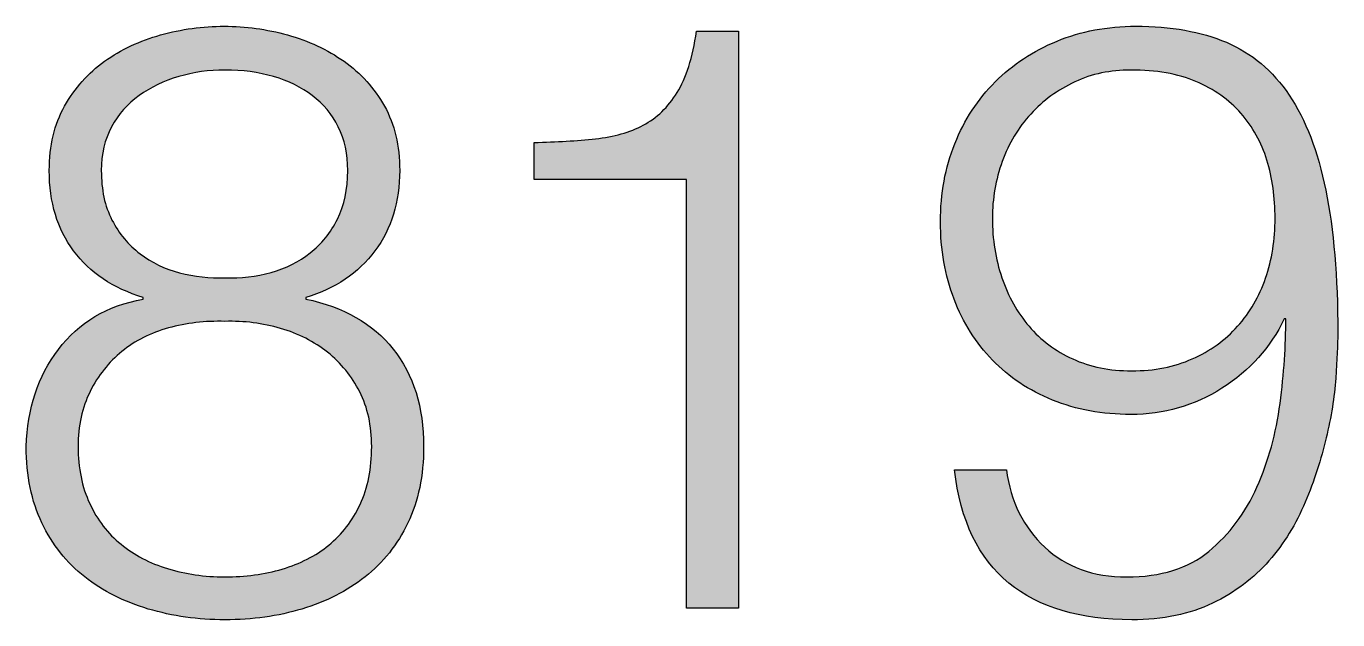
# Paper-space layout 'A4mask' of a CAD drawing. Extents: x 62 to 256, y -11 to 268.
# Drawn here: x 201.247 to 205.704, y 231.554 to 233.572 of the extents above; entities that cross this region are included whole.
import ezdxf
from ezdxf.enums import TextEntityAlignment as Align

# ---------------------------------------------------------------- set-up
doc = ezdxf.new("R2010")
doc.units = 0
doc.layers.get('0').update_dxf_attribs({"linetype": 'CONTINUOUS'})
doc.layers.get('Defpoints').update_dxf_attribs({"linetype": 'CONTINUOUS'})
doc.layers.add('JPP_Mask', color=7, linetype='CONTINUOUS')
doc.styles.add('JPP', font='arial.ttf')

# ---------------------------------------------------------------- blocks, each defined once
blk = doc.blocks.new('A4mask')
at = {"true_color": 0x004a91}
h = blk.add_hatch(color=154, dxfattribs=at)
edge = h.paths.add_edge_path(flags=16)
edge.add_spline(control_points=[(133.9212, 238.484), (133.9718, 238.4981), (134.0159, 238.52), (134.0542, 238.5501), (134.0925, 238.5798), (134.1233, 238.6181), (134.1469, 238.665), (134.1702, 238.7115), (134.1818, 238.7666), (134.1818, 238.8302), (134.1818, 238.8863), (134.1709, 238.9355), (134.1497, 238.9786), (134.1281, 239.0217), (134.0987, 239.0573), (134.0614, 239.085), (134.0238, 239.113), (133.98, 239.1346), (133.9297, 239.1496), (133.8791, 239.1643), (133.8241, 239.1718), (133.7642, 239.1718), (133.7102, 239.1718), (133.6578, 239.1643), (133.6076, 239.1496), (133.5569, 239.1346), (133.5121, 239.113), (133.4728, 239.085), (133.4338, 239.0573), (133.4023, 239.0217), (133.3791, 238.9786), (133.3558, 238.9355), (133.3442, 238.8863), (133.3442, 238.8302), (133.3442, 238.7648), (133.3562, 238.7087), (133.3805, 238.6619), (133.4047, 238.6154), (133.4365, 238.5771), (133.4759, 238.5473), (133.5149, 238.5172), (133.5597, 238.4957), (133.6103, 238.4827), (133.6606, 238.4697), (133.7119, 238.4639), (133.7642, 238.4659), (133.8186, 238.4639), (133.8709, 238.47), (133.9212, 238.484)], knot_values=[0, 0, 0, 0, 1, 1, 1, 2, 2, 2, 3, 3, 3, 4, 4, 4, 5, 5, 5, 6, 6, 6, 7, 7, 7, 8, 8, 8, 9, 9, 9, 10, 10, 10, 11, 11, 11, 12, 12, 12, 13, 13, 13, 14, 14, 14, 15, 15, 15, 16, 16, 16, 16], degree=3, periodic=0)
edge = h.paths.add_edge_path(flags=16)
edge.add_spline(control_points=[(133.9592, 237.4754), (134.0197, 237.4932), (134.0724, 237.5202), (134.1175, 237.5568), (134.1623, 237.5931), (134.1975, 237.6392), (134.2239, 237.6953), (134.2499, 237.7514), (134.2632, 237.8168), (134.2632, 237.8917), (134.2632, 237.9625), (134.2495, 238.0247), (134.2225, 238.0777), (134.1955, 238.1311), (134.1589, 238.1759), (134.1131, 238.2125), (134.0672, 238.2487), (134.0142, 238.2757), (133.9533, 238.2935), (133.8928, 238.3113), (133.8295, 238.3192), (133.7642, 238.3175), (133.6972, 238.3192), (133.6332, 238.3117), (133.5723, 238.2949), (133.5118, 238.2781), (133.4588, 238.2515), (133.414, 238.2152), (133.3692, 238.1786), (133.3333, 238.1335), (133.3062, 238.0791), (133.2792, 238.025), (133.2655, 237.9625), (133.2655, 237.8917), (133.2655, 237.8188), (133.2785, 237.7542), (133.3049, 237.6981), (133.3309, 237.6423), (133.3664, 237.5958), (133.4112, 237.5596), (133.456, 237.523), (133.5087, 237.4956), (133.5696, 237.4768), (133.6301, 237.4583), (133.6951, 237.4487), (133.7642, 237.4487), (133.8333, 237.4487), (133.8983, 237.4576), (133.9592, 237.4754)], knot_values=[0, 0, 0, 0, 1, 1, 1, 2, 2, 2, 3, 3, 3, 4, 4, 4, 5, 5, 5, 6, 6, 6, 7, 7, 7, 8, 8, 8, 9, 9, 9, 10, 10, 10, 11, 11, 11, 12, 12, 12, 13, 13, 13, 14, 14, 14, 15, 15, 15, 16, 16, 16, 16], degree=3, periodic=0)
edge = h.paths.add_edge_path()
edge.add_spline(control_points=[(134.2742, 238.5569), (134.2181, 238.4813), (134.1397, 238.4286), (134.0388, 238.3985), (134.0388, 238.3985), (134.0388, 238.3931), (134.0388, 238.3931), (134.1678, 238.3667), (134.2666, 238.3103), (134.3361, 238.2234), (134.4052, 238.1365), (134.4397, 238.0261), (134.4397, 237.8917), (134.4397, 237.7925), (134.4219, 237.7063), (134.3863, 237.6324), (134.3508, 237.5585), (134.3022, 237.4973), (134.2406, 237.4487), (134.1791, 237.4002), (134.1076, 237.3639), (134.0262, 237.3396), (133.9451, 237.3154), (133.8576, 237.303), (133.7642, 237.303), (133.6729, 237.303), (133.586, 237.3154), (133.5039, 237.3396), (133.4215, 237.3639), (133.3497, 237.4002), (133.2881, 237.4487), (133.2265, 237.4973), (133.1776, 237.5585), (133.1424, 237.6324), (133.1068, 237.7063), (133.0891, 237.7925), (133.0891, 237.8917), (133.0928, 238.0203), (133.1291, 238.1307), (133.1985, 238.2221), (133.2676, 238.3137), (133.3637, 238.3705), (133.4868, 238.3931), (133.4868, 238.3931), (133.4868, 238.3985), (133.4868, 238.3985), (133.3842, 238.4303), (133.3052, 238.483), (133.2501, 238.5569), (133.1951, 238.6308), (133.1674, 238.7217), (133.1674, 238.8302), (133.1674, 238.9143), (133.1848, 238.9872), (133.2194, 239.0487), (133.2539, 239.1103), (133.2994, 239.1612), (133.3551, 239.2013), (133.4112, 239.2416), (133.4749, 239.2714), (133.5457, 239.2912), (133.6168, 239.3107), (133.6886, 239.3206), (133.7615, 239.3206), (133.8343, 239.3206), (133.9061, 239.3107), (133.9773, 239.2912), (134.0481, 239.2714), (134.112, 239.2416), (134.1692, 239.2013), (134.2263, 239.1612), (134.2718, 239.1103), (134.3067, 239.0487), (134.3412, 238.9872), (134.3583, 238.9143), (134.3583, 238.8302), (134.3583, 238.7238), (134.3303, 238.6325), (134.2742, 238.5569)], knot_values=[0, 0, 0, 0, 1, 1, 1, 2, 2, 2, 3, 3, 3, 4, 4, 4, 5, 5, 5, 6, 6, 6, 7, 7, 7, 8, 8, 8, 9, 9, 9, 10, 10, 10, 11, 11, 11, 12, 12, 12, 13, 13, 13, 14, 14, 14, 15, 15, 15, 16, 16, 16, 17, 17, 17, 18, 18, 18, 19, 19, 19, 20, 20, 20, 21, 21, 21, 22, 22, 22, 23, 23, 23, 24, 24, 24, 25, 25, 25, 26, 26, 26, 26], degree=3, periodic=0)
h = blk.add_hatch(color=154, dxfattribs=at)
edge = h.paths.add_edge_path()
edge.add_spline(control_points=[(135.5099, 238.3229), (135.5099, 238.8132), (135.5099, 239.3035), (135.5099, 239.3035), (135.5099, 239.3035), (135.4741, 239.3035), (135.4384, 239.3035)], knot_values=[3.5, 3.5, 3.5, 3.5, 4, 4, 4, 4.5, 4.5, 4.5, 4.5], degree=3, periodic=0)
edge.add_spline(control_points=[(135.4384, 239.3035), (135.4027, 239.3035), (135.3669, 239.3035), (135.3669, 239.3035), (135.3539, 239.2139), (135.332, 239.1445), (135.3013, 239.0949), (135.2705, 239.0453), (135.2322, 239.0084), (135.1863, 238.9844)], knot_values=[1, 1, 1, 1, 1.5, 1.5, 1.5, 2.5, 2.5, 2.5, 3.5, 3.5, 3.5, 3.5], degree=3, periodic=0)
edge.add_spline(control_points=[(135.1863, 238.9844), (135.1405, 238.9598), (135.0865, 238.9444), (135.0239, 238.9379)], knot_values=[0, 0, 0, 0, 1, 1, 1, 1], degree=3, periodic=0)
edge.add_spline(control_points=[(135.0239, 238.9379), (134.9613, 238.9314), (134.8915, 238.9273), (134.8152, 238.9252)], knot_values=[9, 9, 9, 9, 10, 10, 10, 10], degree=3, periodic=0)
edge.add_spline(control_points=[(134.8152, 238.9252), (134.8152, 238.9252), (134.8152, 238.7994), (134.8152, 238.7994), (134.8152, 238.7994), (134.9448, 238.7994), (135.0743, 238.7994)], knot_values=[7.5, 7.5, 7.5, 7.5, 8.5, 8.5, 8.5, 9, 9, 9, 9], degree=3, periodic=0)
edge.add_spline(control_points=[(135.0743, 238.7994), (135.2039, 238.7994), (135.3334, 238.7994), (135.3334, 238.7994), (135.3334, 238.7994), (135.3334, 238.4351), (135.3334, 238.0709)], knot_values=[6.5, 6.5, 6.5, 6.5, 7, 7, 7, 7.5, 7.5, 7.5, 7.5], degree=3, periodic=0)
edge.add_spline(control_points=[(135.3334, 238.0709), (135.3334, 237.7066), (135.3334, 237.3424), (135.3334, 237.3424), (135.3334, 237.3424), (135.3775, 237.3424), (135.4216, 237.3424)], knot_values=[5.5, 5.5, 5.5, 5.5, 6, 6, 6, 6.5, 6.5, 6.5, 6.5], degree=3, periodic=0)
edge.add_spline(control_points=[(135.4216, 237.3424), (135.4658, 237.3424), (135.5099, 237.3424), (135.5099, 237.3424), (135.5099, 237.3424), (135.5099, 237.8327), (135.5099, 238.3229)], knot_values=[4.5, 4.5, 4.5, 4.5, 5, 5, 5, 5.5, 5.5, 5.5, 5.5], degree=3, periodic=0)
h = blk.add_hatch(color=154, dxfattribs=at)
edge = h.paths.add_edge_path()
edge.add_spline(control_points=[(137.5466, 238.2781), (137.5466, 238.4686), (137.5329, 238.6304), (137.5059, 238.7628)], knot_values=[19, 19, 19, 19, 20, 20, 20, 20], degree=3, periodic=0)
edge.add_spline(control_points=[(137.5059, 238.7628), (137.4789, 238.8955), (137.4375, 239.0032), (137.3814, 239.0867)], knot_values=[18, 18, 18, 18, 19, 19, 19, 19], degree=3, periodic=0)
edge.add_spline(control_points=[(137.3814, 239.0867), (137.3253, 239.1695), (137.2542, 239.2293), (137.1683, 239.2659)], knot_values=[17, 17, 17, 17, 18, 18, 18, 18], degree=3, periodic=0)
edge.add_spline(control_points=[(137.1683, 239.2659), (137.0825, 239.3022), (136.9796, 239.3206), (136.8602, 239.3206)], knot_values=[16, 16, 16, 16, 17, 17, 17, 17], degree=3, periodic=0)
edge.add_spline(control_points=[(136.8602, 239.3206), (136.7631, 239.3206), (136.6738, 239.3035), (136.5927, 239.27)], knot_values=[15, 15, 15, 15, 16, 16, 16, 16], degree=3, periodic=0)
edge.add_spline(control_points=[(136.5927, 239.27), (136.5113, 239.2365), (136.4412, 239.1903), (136.3824, 239.1315), (136.3236, 239.0727), (136.2777, 239.0025), (136.2452, 238.9211)], knot_values=[13, 13, 13, 13, 14, 14, 14, 15, 15, 15, 15], degree=3, periodic=0)
edge.add_spline(control_points=[(136.2452, 238.9211), (136.2124, 238.8401), (136.1963, 238.7518), (136.1963, 238.6564)], knot_values=[12, 12, 12, 12, 13, 13, 13, 13], degree=3, periodic=0)
edge.add_spline(control_points=[(136.1963, 238.6564), (136.1963, 238.5613), (136.2117, 238.4734), (136.2425, 238.3931), (136.2733, 238.3127), (136.3167, 238.2436), (136.3728, 238.1858)], knot_values=[10, 10, 10, 10, 11, 11, 11, 12, 12, 12, 12], degree=3, periodic=0)
edge.add_spline(control_points=[(136.3728, 238.1858), (136.4286, 238.1277), (136.497, 238.0825), (136.5773, 238.0497)], knot_values=[9, 9, 9, 9, 10, 10, 10, 10], degree=3, periodic=0)
edge.add_spline(control_points=[(136.5773, 238.0497), (136.6574, 238.0172), (136.7463, 238.0008), (136.8434, 238.0008)], knot_values=[8, 8, 8, 8, 9, 9, 9, 9], degree=3, periodic=0)
edge.add_spline(control_points=[(136.8434, 238.0008), (136.9556, 238.0008), (137.0586, 238.0305), (137.153, 238.0904), (137.2474, 238.1502), (137.3178, 238.2286), (137.3647, 238.3257)], knot_values=[6, 6, 6, 6, 7, 7, 7, 8, 8, 8, 8], degree=3, periodic=0)
edge.add_spline(control_points=[(137.3701, 238.3257), (137.3701, 238.2361), (137.3636, 238.1403), (137.3506, 238.0387)], knot_values=[4, 4, 4, 4, 5, 5, 5, 5], degree=3, periodic=0)
edge.add_spline(control_points=[(137.3506, 238.0387), (137.3373, 237.9368), (137.3113, 237.8421), (137.272, 237.7542)], knot_values=[3, 3, 3, 3, 4, 4, 4, 4], degree=3, periodic=0)
edge.add_spline(control_points=[(137.272, 237.7542), (137.233, 237.6663), (137.1783, 237.5934), (137.1082, 237.5356), (137.038, 237.4778), (136.945, 237.4487), (136.8294, 237.4487)], knot_values=[1, 1, 1, 1, 2, 2, 2, 3, 3, 3, 3], degree=3, periodic=0)
edge.add_spline(control_points=[(136.8294, 237.4487), (136.7155, 237.4487), (136.6225, 237.4826), (136.5507, 237.5496)], knot_values=[0, 0, 0, 0, 1, 1, 1, 1], degree=3, periodic=0)
edge.add_spline(control_points=[(136.5507, 237.5496), (136.4788, 237.617), (136.4354, 237.7046), (136.4203, 237.813)], knot_values=[29, 29, 29, 29, 30, 30, 30, 30], degree=3, periodic=0)
edge.add_spline(control_points=[(136.4203, 237.813), (136.4203, 237.813), (136.2439, 237.813), (136.2439, 237.813), (136.2644, 237.6392), (136.3259, 237.511), (136.4286, 237.4279)], knot_values=[27, 27, 27, 27, 28, 28, 28, 29, 29, 29, 29], degree=3, periodic=0)
edge.add_spline(control_points=[(136.4286, 237.4279), (136.5315, 237.3448), (136.6707, 237.303), (136.8462, 237.303)], knot_values=[26, 26, 26, 26, 27, 27, 27, 27], degree=3, periodic=0)
edge.add_spline(control_points=[(136.8462, 237.303), (136.9525, 237.303), (137.0442, 237.3219), (137.1208, 237.3591), (137.1974, 237.3964), (137.2614, 237.4446), (137.3127, 237.5035), (137.364, 237.5623), (137.405, 237.6286), (137.4358, 237.7025)], knot_values=[23, 23, 23, 23, 24, 24, 24, 25, 25, 25, 26, 26, 26, 26], degree=3, periodic=0)
edge.add_spline(control_points=[(137.4358, 237.7025), (137.4669, 237.7761), (137.4905, 237.8489), (137.5073, 237.9211)], knot_values=[22, 22, 22, 22, 23, 23, 23, 23], degree=3, periodic=0)
edge.add_spline(control_points=[(137.5073, 237.9211), (137.5244, 237.9929), (137.535, 238.0606), (137.5398, 238.1242)], knot_values=[21, 21, 21, 21, 22, 22, 22, 22], degree=3, periodic=0)
edge.add_spline(control_points=[(137.5398, 238.1242), (137.5442, 238.1875), (137.5466, 238.2388), (137.5466, 238.2781)], knot_values=[20, 20, 20, 20, 21, 21, 21, 21], degree=3, periodic=0)
edge = h.paths.add_edge_path(flags=16)
edge.add_spline(control_points=[(137.3335, 238.6677), (137.3335, 238.5949), (137.3229, 238.5271), (137.3014, 238.4645), (137.2798, 238.402), (137.2484, 238.3472), (137.2063, 238.3007)], knot_values=[1, 1, 1, 1, 2, 2, 2, 3, 3, 3, 3], degree=3, periodic=0)
edge.add_spline(control_points=[(137.2063, 238.3007), (137.1642, 238.2539), (137.1129, 238.2169), (137.0521, 238.1899)], knot_values=[0, 0, 0, 0, 1, 1, 1, 1], degree=3, periodic=0)
edge.add_spline(control_points=[(137.0521, 238.1899), (136.9915, 238.1629), (136.9228, 238.1492), (136.8462, 238.1492)], knot_values=[15, 15, 15, 15, 16, 16, 16, 16], degree=3, periodic=0)
edge.add_spline(control_points=[(136.8462, 238.1492), (136.7716, 238.1492), (136.7046, 238.1629), (136.6457, 238.1899), (136.5869, 238.2169), (136.5377, 238.2539), (136.4973, 238.3007)], knot_values=[13, 13, 13, 13, 14, 14, 14, 15, 15, 15, 15], degree=3, periodic=0)
edge.add_spline(control_points=[(136.4973, 238.3007), (136.4573, 238.3472), (136.4265, 238.4023), (136.405, 238.4659), (136.3834, 238.5295), (136.3728, 238.5966), (136.3728, 238.6677)], knot_values=[11, 11, 11, 11, 12, 12, 12, 13, 13, 13, 13], degree=3, periodic=0)
edge.add_spline(control_points=[(136.3728, 238.6677), (136.3728, 238.7347), (136.3837, 238.7994), (136.4063, 238.8609)], knot_values=[10, 10, 10, 10, 11, 11, 11, 11], degree=3, periodic=0)
edge.add_spline(control_points=[(136.4063, 238.8609), (136.4286, 238.9225), (136.461, 238.9762), (136.5031, 239.022)], knot_values=[9, 9, 9, 9, 10, 10, 10, 10], degree=3, periodic=0)
edge.add_spline(control_points=[(136.5031, 239.022), (136.5448, 239.0679), (136.5948, 239.1041), (136.6529, 239.1315)], knot_values=[8, 8, 8, 8, 9, 9, 9, 9], degree=3, periodic=0)
edge.add_spline(control_points=[(136.6529, 239.1315), (136.7107, 239.1585), (136.7743, 239.1718), (136.8434, 239.1718)], knot_values=[7, 7, 7, 7, 8, 8, 8, 8], degree=3, periodic=0)
edge.add_spline(control_points=[(136.8434, 239.1718), (136.9293, 239.1718), (137.0031, 239.1588), (137.0647, 239.1329)], knot_values=[6, 6, 6, 6, 7, 7, 7, 7], degree=3, periodic=0)
edge.add_spline(control_points=[(137.0647, 239.1329), (137.1263, 239.1065), (137.1772, 239.0706), (137.2176, 239.0248)], knot_values=[5, 5, 5, 5, 6, 6, 6, 6], degree=3, periodic=0)
edge.add_spline(control_points=[(137.2176, 239.0248), (137.2576, 238.9789), (137.287, 238.9259), (137.3058, 238.8651)], knot_values=[4, 4, 4, 4, 5, 5, 5, 5], degree=3, periodic=0)
edge.add_spline(control_points=[(137.3058, 238.8651), (137.3243, 238.8045), (137.3335, 238.7385), (137.3335, 238.6677)], knot_values=[3, 3, 3, 3, 4, 4, 4, 4], degree=3, periodic=0)
at = {"layer": 'Defpoints', "color": 154, "true_color": 0x004a91}
for points in [[(133.3551, 239.2013), (133.4112, 239.2416), (133.4749, 239.2714), (133.5457, 239.2912)], [(133.9773, 239.2912), (134.0481, 239.2714), (134.112, 239.2416), (134.1692, 239.2013)], [(135.3669, 239.3035), (135.3669, 239.3035), (135.5099, 239.3035), (135.5099, 239.3035)], [(135.5099, 239.3035), (135.5099, 239.3035), (135.5099, 237.3424), (135.5099, 237.3424)], [(137.1683, 239.2659), (137.2542, 239.2293), (137.3253, 239.1695), (137.3814, 239.0867)], [(134.1692, 239.2013), (134.2263, 239.1612), (134.2718, 239.1103), (134.3067, 239.0487)], [(133.6076, 239.1496), (133.5569, 239.1346), (133.5121, 239.113), (133.4728, 239.085)], [(134.0614, 239.085), (134.0238, 239.113), (133.98, 239.1346), (133.9297, 239.1496)], [(136.6529, 239.1315), (136.5948, 239.1041), (136.5448, 239.0679), (136.5031, 239.022)], [(137.2176, 239.0248), (137.1772, 239.0706), (137.1263, 239.1065), (137.0647, 239.1329)], [(134.1497, 238.9786), (134.1281, 239.0217), (134.0987, 239.0573), (134.0614, 239.085)], [(137.3814, 239.0867), (137.4375, 239.0032), (137.4789, 238.8955), (137.5059, 238.7628)], [(136.5031, 239.022), (136.461, 238.9762), (136.4286, 238.9225), (136.4063, 238.8609)], [(137.3058, 238.8651), (137.287, 238.9259), (137.2576, 238.9789), (137.2176, 239.0248)], [(135.0239, 238.9379), (135.0865, 238.9444), (135.1405, 238.9598), (135.1863, 238.9844)], [(134.8152, 238.9252), (134.8915, 238.9273), (134.9613, 238.9314), (135.0239, 238.9379)], [(134.8152, 238.7994), (134.8152, 238.7994), (134.8152, 238.9252), (134.8152, 238.9252)], [(135.3334, 238.7994), (135.3334, 238.7994), (134.8152, 238.7994), (134.8152, 238.7994)], [(135.3334, 237.3424), (135.3334, 237.3424), (135.3334, 238.7994), (135.3334, 238.7994)], [(133.3805, 238.6619), (133.4047, 238.6154), (133.4365, 238.5771), (133.4759, 238.5473)], [(134.0542, 238.5501), (134.0925, 238.5798), (134.1233, 238.6181), (134.1469, 238.665)], [(133.4759, 238.5473), (133.5149, 238.5172), (133.5597, 238.4957), (133.6103, 238.4827)], [(133.9212, 238.484), (133.9718, 238.4981), (134.0159, 238.52), (134.0542, 238.5501)], [(134.2742, 238.5569), (134.2181, 238.4813), (134.1397, 238.4286), (134.0388, 238.3985)], [(133.6103, 238.4827), (133.6606, 238.4697), (133.7119, 238.4639), (133.7642, 238.4659)], [(133.7642, 238.4659), (133.8186, 238.4639), (133.8709, 238.47), (133.9212, 238.484)], [(133.1985, 238.2221), (133.2676, 238.3137), (133.3637, 238.3705), (133.4868, 238.3931)], [(133.4868, 238.3931), (133.4868, 238.3931), (133.4868, 238.3985), (133.4868, 238.3985)], [(134.0388, 238.3985), (134.0388, 238.3985), (134.0388, 238.3931), (134.0388, 238.3931)], [(134.0388, 238.3931), (134.1678, 238.3667), (134.2666, 238.3103), (134.3361, 238.2234)], [(133.7642, 238.3175), (133.6972, 238.3192), (133.6332, 238.3117), (133.5723, 238.2949)], [(133.9533, 238.2935), (133.8928, 238.3113), (133.8295, 238.3192), (133.7642, 238.3175)], [(137.3506, 238.0387), (137.3636, 238.1403), (137.3701, 238.2361), (137.3701, 238.3257)], [(137.3701, 238.3257), (137.3701, 238.3257), (137.3647, 238.3257), (137.3647, 238.3257)], [(133.5723, 238.2949), (133.5118, 238.2781), (133.4588, 238.2515), (133.414, 238.2152)], [(134.1131, 238.2125), (134.0672, 238.2487), (134.0142, 238.2757), (133.9533, 238.2935)], [(137.0521, 238.1899), (137.1129, 238.2169), (137.1642, 238.2539), (137.2063, 238.3007)], [(133.0891, 237.8917), (133.0928, 238.0203), (133.1291, 238.1307), (133.1985, 238.2221)], [(133.414, 238.2152), (133.3692, 238.1786), (133.3333, 238.1335), (133.3062, 238.0791)], [(134.2225, 238.0777), (134.1955, 238.1311), (134.1589, 238.1759), (134.1131, 238.2125)], [(136.5773, 238.0497), (136.497, 238.0825), (136.4286, 238.1277), (136.3728, 238.1858)], [(137.5398, 238.1242), (137.535, 238.0606), (137.5244, 237.9929), (137.5073, 237.9211)], [(137.272, 237.7542), (137.3113, 237.8421), (137.3373, 237.9368), (137.3506, 238.0387)], [(137.5073, 237.9211), (137.4905, 237.8489), (137.4669, 237.7761), (137.4358, 237.7025)], [(133.1424, 237.6324), (133.1068, 237.7063), (133.0891, 237.7925), (133.0891, 237.8917)], [(136.4286, 237.4279), (136.3259, 237.511), (136.2644, 237.6392), (136.2439, 237.813)], [(136.2439, 237.813), (136.2439, 237.813), (136.4203, 237.813), (136.4203, 237.813)], [(136.4203, 237.813), (136.4354, 237.7046), (136.4788, 237.617), (136.5507, 237.5496)], [(133.3049, 237.6981), (133.3309, 237.6423), (133.3664, 237.5958), (133.4112, 237.5596)], [(134.1175, 237.5568), (134.1623, 237.5931), (134.1975, 237.6392), (134.2239, 237.6953)], [(133.4112, 237.5596), (133.456, 237.523), (133.5087, 237.4956), (133.5696, 237.4768)], [(133.9592, 237.4754), (134.0197, 237.4932), (134.0724, 237.5202), (134.1175, 237.5568)], [(135.5099, 237.3424), (135.5099, 237.3424), (135.3334, 237.3424), (135.3334, 237.3424)]]:
    blk.add_open_spline(points, degree=3, dxfattribs=at)
for points, knots in [([(133.5457, 239.2912), (133.6168, 239.3107), (133.6886, 239.3206), (133.7615, 239.3206), (133.8343, 239.3206), (133.9061, 239.3107), (133.9773, 239.2912)], [20, 20, 20, 20, 21, 21, 21, 22, 22, 22, 22]), ([(135.1863, 238.9844), (135.2322, 239.0084), (135.2705, 239.0453), (135.3013, 239.0949), (135.332, 239.1445), (135.3539, 239.2139), (135.3669, 239.3035)], [1, 1, 1, 1, 2, 2, 2, 3, 3, 3, 3]), ([(136.5927, 239.27), (136.6738, 239.3035), (136.7631, 239.3206), (136.8602, 239.3206), (136.9796, 239.3206), (137.0825, 239.3022), (137.1683, 239.2659)], [15, 15, 15, 15, 16, 16, 16, 17, 17, 17, 17]), ([(136.2452, 238.9211), (136.2777, 239.0025), (136.3236, 239.0727), (136.3824, 239.1315), (136.4412, 239.1903), (136.5113, 239.2365), (136.5927, 239.27)], [13, 13, 13, 13, 14, 14, 14, 15, 15, 15, 15]), ([(133.4868, 238.3985), (133.3842, 238.4303), (133.3052, 238.483), (133.2501, 238.5569), (133.1951, 238.6308), (133.1674, 238.7217), (133.1674, 238.8302), (133.1674, 238.9143), (133.1848, 238.9872), (133.2194, 239.0487), (133.2539, 239.1103), (133.2994, 239.1612), (133.3551, 239.2013)], [15, 15, 15, 15, 16, 16, 16, 17, 17, 17, 18, 18, 18, 19, 19, 19, 19]), ([(133.9297, 239.1496), (133.8791, 239.1643), (133.8241, 239.1718), (133.7642, 239.1718), (133.7102, 239.1718), (133.6578, 239.1643), (133.6076, 239.1496)], [6, 6, 6, 6, 7, 7, 7, 8, 8, 8, 8]), ([(137.0647, 239.1329), (137.0031, 239.1588), (136.9293, 239.1718), (136.8434, 239.1718), (136.7743, 239.1718), (136.7107, 239.1585), (136.6529, 239.1315)], [6, 6, 6, 6, 7, 7, 7, 8, 8, 8, 8]), ([(133.4728, 239.085), (133.4338, 239.0573), (133.4023, 239.0217), (133.3791, 238.9786), (133.3558, 238.9355), (133.3442, 238.8863), (133.3442, 238.8302), (133.3442, 238.7648), (133.3562, 238.7087), (133.3805, 238.6619)], [9, 9, 9, 9, 10, 10, 10, 11, 11, 11, 12, 12, 12, 12]), ([(134.3067, 239.0487), (134.3412, 238.9872), (134.3583, 238.9143), (134.3583, 238.8302), (134.3583, 238.7238), (134.3303, 238.6325), (134.2742, 238.5569)], [24, 24, 24, 24, 25, 25, 25, 26, 26, 26, 26]), ([(134.1469, 238.665), (134.1702, 238.7115), (134.1818, 238.7666), (134.1818, 238.8302), (134.1818, 238.8863), (134.1709, 238.9355), (134.1497, 238.9786)], [2, 2, 2, 2, 3, 3, 3, 4, 4, 4, 4]), ([(136.3728, 238.1858), (136.3167, 238.2436), (136.2733, 238.3127), (136.2425, 238.3931), (136.2117, 238.4734), (136.1963, 238.5613), (136.1963, 238.6564), (136.1963, 238.7518), (136.2124, 238.8401), (136.2452, 238.9211)], [10, 10, 10, 10, 11, 11, 11, 12, 12, 12, 13, 13, 13, 13]), ([(136.4063, 238.8609), (136.3837, 238.7994), (136.3728, 238.7347), (136.3728, 238.6677), (136.3728, 238.5966), (136.3834, 238.5295), (136.405, 238.4659), (136.4265, 238.4023), (136.4573, 238.3472), (136.4973, 238.3007)], [10, 10, 10, 10, 11, 11, 11, 12, 12, 12, 13, 13, 13, 13]), ([(137.2063, 238.3007), (137.2484, 238.3472), (137.2798, 238.402), (137.3014, 238.4645), (137.3229, 238.5271), (137.3335, 238.5949), (137.3335, 238.6677), (137.3335, 238.7385), (137.3243, 238.8045), (137.3058, 238.8651)], [1, 1, 1, 1, 2, 2, 2, 3, 3, 3, 4, 4, 4, 4]), ([(137.5059, 238.7628), (137.5329, 238.6304), (137.5466, 238.4686), (137.5466, 238.2781), (137.5466, 238.2388), (137.5442, 238.1875), (137.5398, 238.1242)], [19, 19, 19, 19, 20, 20, 20, 21, 21, 21, 21]), ([(137.3647, 238.3257), (137.3178, 238.2286), (137.2474, 238.1502), (137.153, 238.0904), (137.0586, 238.0305), (136.9556, 238.0008), (136.8434, 238.0008), (136.7463, 238.0008), (136.6574, 238.0172), (136.5773, 238.0497)], [6, 6, 6, 6, 7, 7, 7, 8, 8, 8, 9, 9, 9, 9]), ([(136.4973, 238.3007), (136.5377, 238.2539), (136.5869, 238.2169), (136.6457, 238.1899), (136.7046, 238.1629), (136.7716, 238.1492), (136.8462, 238.1492), (136.9228, 238.1492), (136.9915, 238.1629), (137.0521, 238.1899)], [13, 13, 13, 13, 14, 14, 14, 15, 15, 15, 16, 16, 16, 16]), ([(134.3361, 238.2234), (134.4052, 238.1365), (134.4397, 238.0261), (134.4397, 237.8917), (134.4397, 237.7925), (134.4219, 237.7063), (134.3863, 237.6324), (134.3508, 237.5585), (134.3022, 237.4973), (134.2406, 237.4487), (134.1791, 237.4002), (134.1076, 237.3639), (134.0262, 237.3396)], [3, 3, 3, 3, 4, 4, 4, 5, 5, 5, 6, 6, 6, 7, 7, 7, 7]), ([(133.3062, 238.0791), (133.2792, 238.025), (133.2655, 237.9625), (133.2655, 237.8917), (133.2655, 237.8188), (133.2785, 237.7542), (133.3049, 237.6981)], [10, 10, 10, 10, 11, 11, 11, 12, 12, 12, 12]), ([(134.2239, 237.6953), (134.2499, 237.7514), (134.2632, 237.8168), (134.2632, 237.8917), (134.2632, 237.9625), (134.2495, 238.0247), (134.2225, 238.0777)], [2, 2, 2, 2, 3, 3, 3, 4, 4, 4, 4]), ([(136.5507, 237.5496), (136.6225, 237.4826), (136.7155, 237.4487), (136.8294, 237.4487), (136.945, 237.4487), (137.038, 237.4778), (137.1082, 237.5356), (137.1783, 237.5934), (137.233, 237.6663), (137.272, 237.7542)], [0, 0, 0, 0, 1, 1, 1, 2, 2, 2, 3, 3, 3, 3]), ([(137.4358, 237.7025), (137.405, 237.6286), (137.364, 237.5623), (137.3127, 237.5035), (137.2614, 237.4446), (137.1974, 237.3964), (137.1208, 237.3591), (137.0442, 237.3219), (136.9525, 237.303), (136.8462, 237.303), (136.6707, 237.303), (136.5315, 237.3448), (136.4286, 237.4279)], [23, 23, 23, 23, 24, 24, 24, 25, 25, 25, 26, 26, 26, 27, 27, 27, 27]), ([(133.5039, 237.3396), (133.4215, 237.3639), (133.3497, 237.4002), (133.2881, 237.4487), (133.2265, 237.4973), (133.1776, 237.5585), (133.1424, 237.6324)], [9, 9, 9, 9, 10, 10, 10, 11, 11, 11, 11]), ([(133.5696, 237.4768), (133.6301, 237.4583), (133.6951, 237.4487), (133.7642, 237.4487), (133.8333, 237.4487), (133.8983, 237.4576), (133.9592, 237.4754)], [14, 14, 14, 14, 15, 15, 15, 16, 16, 16, 16]), ([(134.0262, 237.3396), (133.9451, 237.3154), (133.8576, 237.303), (133.7642, 237.303), (133.6729, 237.303), (133.586, 237.3154), (133.5039, 237.3396)], [7, 7, 7, 7, 8, 8, 8, 9, 9, 9, 9])]:
    blk.add_open_spline(points, degree=3, knots=knots, dxfattribs=at)
at = {"color": 7, "style": 'JPP'}
for tag, p in [('Client', (16.17, 271.1)), ('Project1', (16.17, 262.4196)), ('Project2', (16.17, 256.9196)), ('Title1', (16.17, 246.6494))]:
    blk.add_attdef(tag, text='', height=2.2, dxfattribs=at).set_placement(p, align=Align.MIDDLE_LEFT)
at = {"color": 2, "style": 'JPP'}
for tag, p in [('Date', (94.85, 266)), ('Drawn', (94.85, 256)), ('Checked', (94.85, 245.5)), ('Scale', (94.85, 236))]:
    blk.add_attdef(tag, text='', height=1.3333, dxfattribs=at).set_placement(p, align=Align.MIDDLE_CENTER)
at = {"color": 6, "style": 'JPP'}
for tag, p in [('Ref', (15.9534, 238.8762)), ('DrgNo.', (51.8832, 238.8762)), ('Rev', (75.3007, 238.8762))]:
    blk.add_attdef(tag, text='', height=2.2, dxfattribs=at).set_placement(p, align=Align.MIDDLE_LEFT)

psp = doc.layouts.new('A4mask')

# ---------------------------------------------------------------- block references
at = {"layer": 'JPP_Mask'}
psp.add_blockref('A4mask', (68.1578, -5.7489), dxfattribs=at)

doc.saveas('drawing.dxf')
